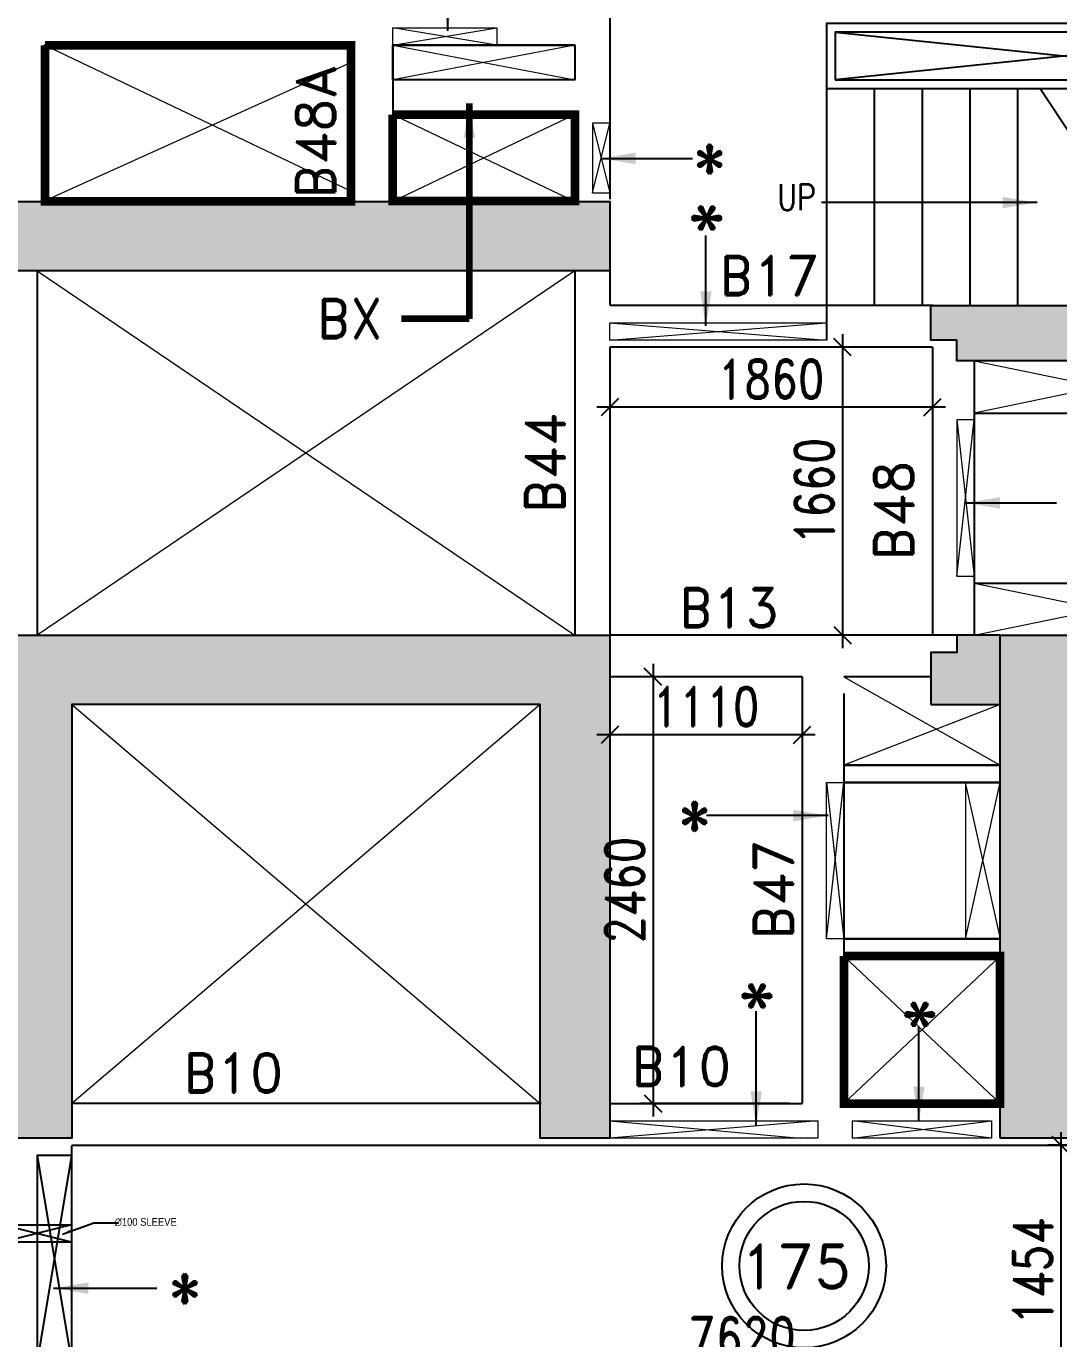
# Model space of a CAD drawing. Header units: millimetres. Extents: x 2061841 to 105821645, y -77612 to 48520811.
# Drawn here: x 2446543 to 2452493, y 13270 to 20834 of the extents above; entities that cross this region are included whole.
import ezdxf

# ---------------------------------------------------------------- set-up
doc = ezdxf.new("R2010")
doc.units = ezdxf.units.MM
doc.header["$LTSCALE"] = 10
doc.header["$MEASUREMENT"] = 0
doc.linetypes.add('$0$HIDDEN', pattern=[0.375, 0.25, -0.125])
doc.linetypes.add('Typical & Refuge$0$HIDDEN', pattern=[0.375, 0.25, -0.125])
for name, color, linetype in [('A-An-Text-2', 191, 'Continuous'), ('A-Arrows', 8, 'Continuous'), ('A-Beam-1', 2, 'Continuous'), ('A-HATCH', 8, 'Continuous'), ('BEAM NO', 2, 'Continuous'), ('S-OPENING', 6, 'Continuous'), ('SLEEVE 150 NEW', 51, 'Continuous'), ('Typical & Refuge$0$A-Plan-CutCross', 8, 'Typical & Refuge$0$HIDDEN'), ('Typical & Refuge$0$A-Plan-Railing', 6, 'Continuous'), ('Typical & Refuge$0$A-Plan-Stair', 8, 'Continuous'), ('VIN-DIM', 3, 'Continuous'), ('VIN_BEAM', 4, 'Continuous'), ('VIN_COLUMN', 1, 'Continuous'), ('VIN_SLAB THK', 2, 'Continuous')]:
    doc.layers.add(name, color=color, linetype=linetype)
for name, color, linetype, lineweight in [('s-opening text', 4, 'Continuous', 9), ('VIN-OPENING', 6, 'Continuous', 9), ('VIN_COLUMN HATCH', 33, 'Continuous', 20), ('VIN_CUT OUT', 6, 'Continuous', 9)]:
    doc.layers.add(name, color=color, linetype=linetype, lineweight=lineweight)
doc.styles.add('200', font='romand.shx', dxfattribs={"width": 0.8, "height": 225})
doc.styles.add('KCP', font='', dxfattribs={"width": 0.9, "height": 200})
doc.styles.add('MAH', font='romand.shx', dxfattribs={"height": 210})
doc.styles.add('RT', font='romant.shx', dxfattribs={"height": 250})
doc.styles.add('ST', font='romand.shx', dxfattribs={"height": 4})
doc.styles.add('WD-100_0.5mm', font='romans.shx', dxfattribs={"width": 0.8, "height": 150})
doc.styles.add('WD-50', font='ARIALN.TTF', dxfattribs={"height": 150})
doc.styles.get('KCP').set_extended_font_data('Bahnschrift')
doc.dimstyles.new('GR1', dxfattribs={"dimtxt": 225, "dimasz": 125, "dimexe": 125, "dimexo": 100, "dimgap": 50, "dimtad": 1, "dimdec": 0, "dimzin": 3, "dimdsep": 46, "dimtxsty": '200', "dimblk1": 'OBLIQUE', "dimblk2": 'OBLIQUE', "dimsah": 1, "dimcen": 0.0625, "dimdle": 125, "dimclrd": 3, "dimclre": 3, "dimclrt": 2, "dimadec": 0, "dimazin": 0, "dimtfac": 1, "dimtdec": 0, "dimtix": 1, "dimtmove": 0, "dimatfit": 3, "dimfxl": 1, "dimtolj": 1, "dimtzin": 0, "dimarcsym": 0})
doc.dimstyles.new('GR2', dxfattribs={"dimtxt": 225, "dimasz": 100, "dimexe": 75, "dimexo": 75, "dimgap": 50, "dimtad": 1, "dimdec": 0, "dimdsep": 46, "dimtxsty": '200', "dimblk1": 'OBLIQUE', "dimblk2": 'OBLIQUE', "dimsah": 1, "dimcen": 50, "dimdle": 75, "dimclrd": 3, "dimclre": 3, "dimclrt": 2, "dimadec": 0, "dimazin": 0, "dimtfac": 1, "dimtdec": 0, "dimtix": 1, "dimtmove": 0, "dimatfit": 3, "dimldrblk": 'OBLIQUE', "dimfxl": 1, "dimtolj": 1, "dimtzin": 0, "dimarcsym": 0})
doc.dimstyles.new('wd-50', dxfattribs={"dimtxt": 90, "dimasz": 50, "dimexe": 35, "dimexo": 50, "dimgap": 25, "dimtad": 1, "dimrnd": 5, "dimzin": 12, "dimdsep": 46, "dimtxsty": 'WD-50', "dimblk": 'ARCHTICK', "dimblk2": 'ARCHTICK', "dimcen": 50, "dimdle": 35, "dimclrd": 5, "dimclre": 5, "dimclrt": 4, "dimadec": 0, "dimazin": 0, "dimtfac": 1, "dimtmove": 1, "dimatfit": 2, "dimfxl": 1, "dimtolj": 1, "dimtzin": 12, "dimlwd": -1, "dimlwe": -1, "dimarcsym": 0})

# ---------------------------------------------------------------- blocks, each defined once
blk = doc.blocks.new('_Oblique')
at = {"color": 0, "linetype": 'ByBlock', "lineweight": -2}
blk.add_line((-0.5, -0.5), (0.5, 0.5), dxfattribs=at)
blk = doc.blocks.new('_ArchTick')
at = {"color": 0, "linetype": 'ByBlock', "const_width": 0.15}
blk.add_lwpolyline([(-0.5, -0.5), (0.5, 0.5)], dxfattribs=at)
blk = doc.blocks.new('*D2572')
at = {"layer": 'A-HATCH', "color": 3, "lineweight": -2, "transparency": 16777216}
for p, q in [((2449905.500144614, 18910.2310889784), (2449905.500144614, 18563.37463016063)), ((2451765.501238826, 18910.23108897835), (2451765.501238826, 18563.37463016063)), ((2451840.501238826, 18638.37463016063), (2449830.500144614, 18638.37463016063))]:
    blk.add_line(p, q, dxfattribs=at)
at = {"layer": 'Defpoints', "color": 0, "transparency": 16777216}
for p in [(2449905.500144614, 18985.2310889784, -643584.2959966164), (2451765.501238826, 18985.23108897835, -643584.2959966164), (2449905.500144614, 18638.37463016063)]:
    blk.add_point(p, dxfattribs=at)
at = {"layer": 'A-HATCH', "color": 3, "lineweight": -2, "transparency": 16777216, "xscale": 100, "yscale": 100, "zscale": 100, "rotation": 180}
blk.add_blockref('_Oblique', (2449905.500144614, 18638.37463016063), dxfattribs=at)
at = {"layer": 'A-HATCH', "color": 3, "lineweight": -2, "transparency": 16777216, "xscale": 100, "yscale": 100, "zscale": 100}
blk.add_blockref('_Oblique', (2451765.501238826, 18638.37463016063), dxfattribs=at)
at = {"layer": 'A-HATCH', "color": 2, "transparency": 16777216, "insert": (2450835.50069172, 18800.87463016063), "char_height": 225, "attachment_point": 5, "style": '200'}
blk.add_mtext('\\A1;1860', dxfattribs=at)
blk = doc.blocks.new('OBLIQUE')
blk = doc.blocks.new('*D2573')
at = {"layer": 'A-HATCH', "color": 3, "lineweight": -2, "transparency": 16777216}
for p, q in [((2451246.920265191, 19060.23108897839), (2451246.920265191, 17250.31996440542)), ((2451690.501238828, 18985.23108897839), (2451171.920265191, 18985.23108897839)), ((2451690.501238828, 17325.31996440542), (2451171.920265191, 17325.31996440542))]:
    blk.add_line(p, q, dxfattribs=at)
at = {"layer": 'Defpoints', "color": 0, "transparency": 16777216}
for p in [(2451765.501238828, 18985.23108897839, -643584.2959966164), (2451246.920265191, 17325.31996440542), (2451765.501238828, 17325.31996440542, -643584.2959966164)]:
    blk.add_point(p, dxfattribs=at)
at = {"layer": 'A-HATCH', "color": 3, "lineweight": -2, "transparency": 16777216, "xscale": 100, "yscale": 100, "zscale": 100}
for p, rotation in [((2451246.920265191, 18985.23108897839), 90), ((2451246.920265191, 17325.31996440542), 270)]:
    blk.add_blockref('_Oblique', p, dxfattribs=dict(at, rotation=rotation))
at = {"layer": 'A-HATCH', "color": 2, "transparency": 16777216, "insert": (2451084.420265191, 18155.27552669121), "char_height": 225, "attachment_point": 5, "rotation": 90, "style": '200'}
blk.add_mtext('\\A1;1660', dxfattribs=at)
blk = doc.blocks.new('*D2574')
at = {"layer": 'A-HATCH', "color": 3, "lineweight": -2, "transparency": 16777216}
for p, q in [((2449905.499675591, 17010.31996440541), (2449905.499675591, 16675.86557418481)), ((2451015.501238872, 17010.31996440536), (2451015.501238872, 16675.86557418481)), ((2451090.501238872, 16750.86557418481), (2449830.499675591, 16750.86557418481))]:
    blk.add_line(p, q, dxfattribs=at)
at = {"layer": 'Defpoints', "color": 0, "transparency": 16777216}
for p in [(2449905.499675591, 17085.31996440541, -643584.2955479512), (2451015.501238872, 17085.31996440536, -643584.2955479512), (2449905.499675591, 16750.86557418481)]:
    blk.add_point(p, dxfattribs=at)
at = {"layer": 'A-HATCH', "color": 3, "lineweight": -2, "transparency": 16777216, "xscale": 100, "yscale": 100, "zscale": 100, "rotation": 180}
blk.add_blockref('_Oblique', (2449905.499675591, 16750.86557418481), dxfattribs=at)
at = {"layer": 'A-HATCH', "color": 3, "lineweight": -2, "transparency": 16777216, "xscale": 100, "yscale": 100, "zscale": 100}
blk.add_blockref('_Oblique', (2451015.501238872, 16750.86557418481), dxfattribs=at)
at = {"layer": 'A-HATCH', "color": 2, "transparency": 16777216, "insert": (2450460.500457231, 16913.36557418481), "char_height": 225, "attachment_point": 5, "style": '200'}
blk.add_mtext('\\A1;1110', dxfattribs=at)
blk = doc.blocks.new('*D2575')
at = {"layer": 'A-HATCH', "color": 3, "lineweight": -2, "transparency": 16777216}
for p, q in [((2450155.106812061, 17160.31996440536), (2450155.106812061, 14550.31126222856)), ((2450940.501238873, 17085.31996440536), (2450080.106812061, 17085.31996440536)), ((2450940.501238873, 14625.31126222856), (2450080.106812061, 14625.31126222856))]:
    blk.add_line(p, q, dxfattribs=at)
at = {"layer": 'Defpoints', "color": 0, "transparency": 16777216}
for p in [(2451015.501238873, 17085.31996440536, -643584.2959966164), (2450155.106812061, 14625.31126222856), (2451015.501238873, 14625.31126222856, -643584.2959966164)]:
    blk.add_point(p, dxfattribs=at)
at = {"layer": 'A-HATCH', "color": 3, "lineweight": -2, "transparency": 16777216, "xscale": 100, "yscale": 100, "zscale": 100}
for p, rotation in [((2450155.106812061, 17085.31996440536), 90), ((2450155.106812061, 14625.31126222856), 270)]:
    blk.add_blockref('_Oblique', p, dxfattribs=dict(at, rotation=rotation))
at = {"layer": 'A-HATCH', "color": 2, "transparency": 16777216, "insert": (2449992.60681206, 15855.31561331626), "char_height": 225, "attachment_point": 5, "rotation": 90, "style": '200'}
blk.add_mtext('\\A1;2460', dxfattribs=at)
blk = doc.blocks.new('*D2584')
at = {"layer": 'A-HATCH', "color": 3, "lineweight": -2, "transparency": 16777216}
for p, q in [((2446860.440726612, 13000.31126160775), (2446860.440726612, 13193.44214986265)), ((2454480.500141626, 13000.31127286888), (2454480.500141626, 13193.44214986265)), ((2454555.500141626, 13118.44214986265), (2446785.440726612, 13118.44214986265))]:
    blk.add_line(p, q, dxfattribs=at)
at = {"layer": 'Defpoints', "color": 0, "transparency": 16777216}
for p in [(2446860.440726612, 13118.44214986265), (2446860.440726612, 12925.31126160775, -643584.2959966164), (2454480.500141626, 12925.31127286888, -643584.2959966164)]:
    blk.add_point(p, dxfattribs=at)
at = {"layer": 'A-HATCH', "color": 3, "lineweight": -2, "transparency": 16777216, "xscale": 100, "yscale": 100, "zscale": 100, "rotation": 180}
blk.add_blockref('_Oblique', (2446860.440726612, 13118.44214986265), dxfattribs=at)
at = {"layer": 'A-HATCH', "color": 3, "lineweight": -2, "transparency": 16777216, "xscale": 100, "yscale": 100, "zscale": 100}
blk.add_blockref('_Oblique', (2454480.500141626, 13118.44214986265), dxfattribs=at)
at = {"layer": 'A-HATCH', "color": 2, "transparency": 16777216, "insert": (2450670.470434119, 13280.94214986265), "char_height": 225, "attachment_point": 5, "style": '200'}
blk.add_mtext('\\A1;7620', dxfattribs=at)
blk = doc.blocks.new('*D2586')
at = {"layer": 'A-HATCH', "color": 3, "lineweight": -2, "transparency": 16777216}
for p, q in [((2452505.366904431, 14460.03502963111), (2452505.366904431, 12855.9757642001)), ((2454879.651454859, 14385.03502963112), (2452430.366904431, 14385.03502963111)), ((2454879.651454859, 12930.9757642001), (2452430.366904431, 12930.9757642001))]:
    blk.add_line(p, q, dxfattribs=at)
at = {"layer": 'Defpoints', "color": 0, "transparency": 16777216}
for p in [(2454954.651454859, 14385.03502963112), (2452505.366904431, 12930.9757642001), (2454954.651454859, 12930.9757642001)]:
    blk.add_point(p, dxfattribs=at)
at = {"layer": 'A-HATCH', "color": 3, "lineweight": -2, "transparency": 16777216, "xscale": 100, "yscale": 100, "zscale": 100}
for p, rotation in [((2452505.366904431, 14385.03502963111), 90), ((2452505.366904431, 12930.9757642001), 270)]:
    blk.add_blockref('_Oblique', p, dxfattribs=dict(at, rotation=rotation))
at = {"layer": 'A-HATCH', "color": 2, "transparency": 16777216, "insert": (2452342.866904431, 13658.00539691491), "char_height": 225, "attachment_point": 5, "rotation": 90, "style": '200'}
blk.add_mtext('\\A1;1454', dxfattribs=at)

msp = doc.modelspace()

# ---------------------------------------------------------------- hatches: boundary and pattern name
at = {"layer": 'VIN_COLUMN HATCH'}
h = msp.add_hatch(color=256, dxfattribs=at)
h.dxf.hatch_style = 1
h.paths.add_polyline_path([(2446405.500793829, 19825.31064006446), (2449905.500793829, 19825.31064006446), (2449905.500793829, 19425.31064006446), (2446405.500793829, 19425.31064006446)])
h = msp.add_hatch(color=256, dxfattribs=at)
h.dxf.hatch_style = 1
h.paths.add_polyline_path([(2451755.500793829, 19025.31064006443), (2451905.500793829, 19025.31064006443), (2451905.500793829, 19225.31064006443), (2451755.500793829, 19225.31064006443)])
h = msp.add_hatch(color=256, dxfattribs=at)
h.dxf.hatch_style = 1
h.paths.add_polyline_path([(2455355.500793829, 19225.31064006433), (2455355.500793829, 18905.31064006437), (2451905.50079383, 18905.31064006437), (2451905.50079383, 19025.31064006105), (2451755.500793829, 19025.31064006437), (2451755.500793829, 19225.31064006437)])
h = msp.add_hatch(color=256, dxfattribs=at)
h.dxf.hatch_style = 1
h.paths.add_polyline_path([(2446405.492978908, 17325.31732002236), (2446405.500793845, 14425.30449906738), (2446805.500793829, 14425.2988970281), (2446805.500793829, 16925.29889702717), (2449505.500793829, 16925.29889702719), (2449505.500793829, 14425.29889702813), (2449905.500793829, 14425.2988970281), (2449905.500793829, 17325.2988970281)])
h = msp.add_hatch(color=256, dxfattribs=at)
h.dxf.hatch_style = 1
h.paths.add_polyline_path([(2451755.500793829, 16925.31064006443), (2452155.500793829, 16925.31064006443), (2452155.500793829, 17325.31064006443), (2451905.500793829, 17325.31064006443), (2451905.500793829, 17225.31064006443), (2451755.500793829, 17225.31064006443)])
h = msp.add_hatch(color=256, dxfattribs=at)
h.dxf.hatch_style = 1
h.paths.add_polyline_path([(2452155.500793829, 14425.31064006443), (2452155.500793829, 17325.31064006443), (2455355.500793829, 17325.31064006443), (2455355.500793829, 14425.31064006443), (2454955.500793829, 14425.31064006443), (2454955.500793829, 16925.31064006443), (2452555.500793829, 16925.31064006443), (2452555.500793829, 14425.31064006443)])

# ---------------------------------------------------------------- linework, layer by layer
at = {"layer": 'A-Arrows', "color": 3, "elevation": -643584.2946838258}
msp.add_lwpolyline([(2452387.114290119, 20475.31126222842), (2452759.238847487, 19914.24594958912), (2452938.646952356, 19961.22367302829), (2452646.173135219, 19767.24146223704), (2452825.581240088, 19814.21918567624), (2453260.543321233, 19158.41152339855)], dxfattribs=at)
at = {"layer": 'A-Beam-1'}
msp.add_line((2452005.500793829, 17625.31064006443, -643584.2963778005), (2452005.500793829, 17325.31064006443, -643584.2963778005), dxfattribs=at)
at = {"layer": 'A-HATCH', "const_width": 50}
for points, elevation in [([(2446650.427265051, 20725.31064006446), (2446650.427265051, 19825.31064006446), (2448415.42730355, 19825.31126222858), (2448415.42730355, 20725.3106400644), (2446650.427265051, 20725.26730273298)], -643584.2959966164), ([(2448655.501708411, 20325.31155967002), (2449705.502333038, 20325.31178328169), (2449705.501238826, 19827.72223626706), (2448655.501708411, 19827.72223626706), (2448655.500469222, 20325.3116287066)], -643584.2936238565), ([(2451255.501238872, 15475.30292934409), (2452155.490202066, 15475.30292934409), (2452155.490202066, 14625.31126222856), (2451255.501238872, 14625.31126222856), (2451255.50014466, 15475.31229565083)], -643584.2959966164)]:
    msp.add_lwpolyline(points, dxfattribs=dict(at, elevation=elevation))
at = {"layer": 'S-OPENING'}
for p, q in [((2452005.500793829, 17625.31064006443, -643584.2963778005), (2453465.500793829, 17625.31064006443, -643584.2963778005)), ((2446605.492914455, 13125.31066517053, -643584.2963778005), (2446805.905463151, 14325.31066517053, -643584.2963778005)), ((2446605.905463152, 14325.31066517053, -643584.2963778005), (2446805.492914454, 13125.31066517053, -643584.2963778005))]:
    msp.add_line(p, q, dxfattribs=at)
for points, elevation in [([(2452005.453231951, 18605.31063853654), (2453465.50123883, 18605.31063853654), (2453465.50123883, 18905.31064006437), (2452005.453231951, 18905.31064006437)], -643584.2955596325), ([(2446805.905463151, 14325.31066517053), (2446605.905463152, 14325.31066517053), (2446605.492914455, 13125.31066517053), (2446805.492914454, 13125.31066517053)], -643584.2963778005)]:
    msp.add_lwpolyline(points, close=True, dxfattribs=dict(at, elevation=elevation))
at = {"layer": 'SLEEVE 150 NEW'}
for p, q in [((2446804.254203456, 13826.15118530594, -643584.2956154322), (2446404.254203453, 13926.15118530687, -643584.2956154322)), ((2446804.254203456, 13926.15118530594, -643584.2956154322), (2446404.254203453, 13826.15118530687, -643584.2956154322))]:
    msp.add_line(p, q, dxfattribs=at)
at = {"layer": 'SLEEVE 150 NEW', "elevation": -643584.2956154322}
msp.add_lwpolyline([(2446804.254203456, 13926.15118530594), (2446804.254203456, 13826.15118530594), (2446404.254203453, 13826.15118530687), (2446404.254203453, 13926.15118530687)], close=True, dxfattribs=at)
at = {"layer": 'Typical & Refuge$0$A-Plan-CutCross', "color": 3, "linetype": 'Continuous'}
for p, q in [((2453855.501238826, 20800.31126222847, -643584.2946838258), (2451205.501238872, 20525.31126222847, -643584.2946838258)), ((2451205.501238872, 20800.31126222847, -643584.2946838258), (2453855.501238826, 20525.31126222847, -643584.2946838258))]:
    msp.add_line(p, q, dxfattribs=at)
at = {"layer": 'Typical & Refuge$0$A-Plan-Railing', "color": 3, "elevation": -643584.2946838258}
for points in [[(2451155.501238872, 20475.31126222847), (2453905.501238826, 20475.31126222847), (2453905.501238826, 20850.31126222847), (2451155.501238872, 20850.31126222847)], [(2451205.501238872, 20525.31126222847), (2453855.501238826, 20525.31126222847), (2453855.501238826, 20800.31126222847), (2451205.501238872, 20800.31126222847)]]:
    msp.add_lwpolyline(points, close=True, dxfattribs=at)
at = {"layer": 'Typical & Refuge$0$A-Plan-Stair', "color": 3}
for p, q in [((2451155.501238872, 20475.31126222847, -643584.2946838258), (2451155.501238872, 19225.31126222847, -643584.2946838258)), ((2451430.501238872, 20475.31126222847, -643584.2946838258), (2451430.501238872, 19225.31126222847, -643584.2946838258)), ((2451705.501238872, 20475.31126222847, -643584.2946838258), (2451705.501238872, 19225.31126222847, -643584.2946838258)), ((2451980.501238872, 20475.31126222847, -643584.2946838258), (2451980.501238872, 19225.31126222847, -643584.2946838258)), ((2452255.501238872, 20475.31126222847, -643584.2946838258), (2452255.501238872, 19225.31126222847, -643584.2946838258))]:
    msp.add_line(p, q, dxfattribs=at)
at = {"layer": 'VIN-OPENING'}
for p, q in [((2449805.50079383, 20275.31164130007, -639984.2963778005), (2449905.500793829, 19875.31164130007, -639984.2963778005)), ((2449805.50079383, 19875.31164130007, -639984.2963778005), (2449905.50079383, 20275.31164130007, -639984.2963778005)), ((2449905.500144614, 19025.31064006417, -643584.2963778005), (2451155.501238868, 19125.31064006457, -643584.2959966164)), ((2449905.500144614, 19125.3106400644, -643584.2963778005), (2451155.501238872, 19025.31064006445, -643584.2959966164)), ((2451905.507520256, 18565.31066831285, -643584.2959966164), (2452005.507503879, 17665.31064006456, -643584.2959966164)), ((2451905.507520256, 17665.31063989646, -643584.2959966164), (2452005.507503879, 18565.3106400645, -643584.2959966164)), ((2451155.499495445, 16475.31021360896, -643584.2943026416), (2451255.500144615, 15575.31021360891, -639984.2946838258)), ((2451155.50014466, 15575.31064006448, -643584.2959966164), (2451255.501238872, 16475.26456403377, -643584.2943026416)), ((2449905.500793829, 14525.31021360887, -643584.2963778005), (2451005.500144614, 14425.31064006445, -643584.2959966164)), ((2451105.500144614, 14525.31021360886, -643584.2959966164), (2449905.500793829, 14425.31021360887, -643584.2963778005)), ((2452105.500144615, 14425.31064006443), (2451305.500144615, 14525.31064006448, -643584.2959966164)), ((2451305.500144615, 14425.31064006443, -643584.2959966164), (2452105.500144615, 14525.3102136089))]:
    msp.add_line(p, q, dxfattribs=at)
msp.add_lwpolyline([(2449805.50079383, 19875.31164130007), (2449905.50079383, 19875.31164130007), (2449905.50079383, 20275.31164130007), (2449805.50079383, 20275.31164130007)], close=True, dxfattribs=at)
for points, elevation in [([(2451155.501238868, 19025.31064006445), (2449905.500144614, 19025.31064006417), (2449905.500144614, 19125.3106400644), (2451155.501238868, 19125.31064006468)], -643584.2963778005), ([(2451905.507520256, 17665.31063989646), (2452005.507503879, 17665.31063989646), (2452005.507503879, 18565.3106400645), (2451905.507520256, 18565.3106400645)], -643584.2959966164), ([(2451155.499495445, 16475.31021360896), (2451255.620555992, 16475.26450956695), (2451255.620555992, 15575.27009598326), (2451155.499495445, 15575.31580002527)], -643584.2943026416), ([(2451105.500144614, 14425.31021360886), (2449905.500793829, 14425.31021360887), (2449905.500793829, 14525.31021360887), (2451105.500144614, 14525.31021360886)], -643584.2959966164), ([(2451305.500144615, 14525.31064006448), (2452105.500144615, 14525.31064006448), (2452105.500144615, 14425.31064006443), (2451305.500144615, 14425.31064006443)], -643584.2959966164)]:
    msp.add_lwpolyline(points, close=True, dxfattribs=dict(at, elevation=elevation))
at = {"layer": 'VIN_BEAM', "linetype": '$0$HIDDEN'}
for p, q in [((2449905.500144614, 22250.31349289481, -643584.2959966164), (2449905.500144614, 19837.32115731206, -643584.2959966164)), ((2449905.500144614, 19427.72460183757, -643584.2959966164), (2449905.500144614, 19225.31064006437, -643584.2959966164)), ((2451155.50014466, 19225.31064006437, -643584.2959966164), (2449905.500144614, 19225.31064006437, -643584.2959966164)), ((2451155.501238872, 19225.23103374179, -643584.2959966164), (2451155.501238872, 19025.31064006445, -643584.2959966164)), ((2451765.501238826, 18985.23108897835, -643584.2959966164), (2449905.500144614, 18985.2310889784, -643584.2959966164)), ((2449905.500144614, 18985.2310889784, -643584.2959966164), (2449905.500144614, 17325.31064006538, -643584.2959966164)), ((2451765.501238827, 18985.23108897838, -643584.2959966164), (2451765.501238827, 17325.31996440541, -643584.2959966164)), ((2451905.500144614, 17325.31996440541, -643584.2955479512), (2449905.499675591, 17325.31996440541, -643584.2955479512)), ((2451015.501238872, 17085.31996440536, -643584.2955479512), (2449905.499675591, 17085.31996440541, -643584.2955479512)), ((2451015.501238872, 17085.31996440536, -643584.2959966164), (2451015.501238872, 14625.31126222855, -643584.2959966164)), ((2451255.501238872, 16575.31064006448, -643584.2959966164), (2451255.501238872, 15575.31064006448, -643584.2959966164)), ((2449905.500144613, 14625.31126222854, -643584.2959966164), (2451015.501238872, 14625.31126222855, -643584.2959966164)), ((2449905.500144614, 14625.31126222854, -643584.2959966164), (2449905.500144614, 14425.31126222953, -643584.2959966164)), ((2446805.500077112, 12922.90033082091, -643584.2959966164), (2446805.500091961, 14385.31126221817, -643584.2959966164)), ((2446805.500091961, 14385.31126221817, -643584.2959966164), (2449910.428350457, 14385.31126221851, -643584.2959966164)), ((2449851.27555738, 14385.31126221851, -643584.2959966164), (2454955.500144613, 14385.31126221846, -643584.2959966164))]:
    msp.add_line(p, q, dxfattribs=at)
at = {"layer": 'VIN_BEAM'}
for p, q in [((2446645.498980975, 20725.31064006442, -643584.2959966164), (2446645.498980376, 19827.72224138778, -643584.2959966164)), ((2448415.427303553, 20725.3106400644, -643584.2959966164), (2446650.427265051, 20725.31064006446, -643584.2959966164)), ((2448415.427303553, 20725.3106400644, -643584.2959966164), (2448415.42730355, 19825.31126222858, -643584.2959966164)), ((2448655.427303553, 20725.31064006438, -643584.2959966164), (2448655.42730355, 19825.31126222858, -643584.2959966164)), ((2449705.501238826, 20725.31064006434, -643584.2959966164), (2448655.427303553, 20725.31064006438, -643584.2959966164)), ((2449705.501238826, 20725.31064006434, -643584.2959966164), (2449705.501238826, 20525.31126222844, -643584.2959966164)), ((2449705.501238826, 20325.31155967002, -643584.2959966164), (2449705.501238826, 19827.72223626706, -643584.2959966164)), ((2446605.500144614, 19425.31182284933, -643584.2959966164), (2446605.500144614, 17325.30945727975, -643584.2959966164)), ((2449705.500589611, 19427.72460183757, -643584.2959966164), (2449705.500589611, 17325.31064006538, -643584.2959966164)), ((2451770.427323197, 19225.23108897835, -643584.2959966164), (2451160.427323202, 19225.23108897838, -643584.2959966164)), ((2452005.501238826, 18907.72158630966, -643584.2959966164), (2452005.501238827, 17325.31064006443, -643584.2959966164)), ((2452005.501238826, 17625.31126222864, -643584.2959966164), (2452005.501238826, 17327.72154348984, -643584.2959966164)), ((2451755.500793829, 17085.31996440541, -643584.2955479512), (2451255.500095485, 17085.31996440541, -643584.2955479512)), ((2451255.501238872, 16988.22030478549, -643584.2959966164), (2451255.501238872, 16575.31064006448, -643584.2959966164)), ((2451260.4272642, 16575.30526289719, -643584.2959966164), (2452155.49941955, 16575.3188316373, -643584.2959966164)), ((2452155.491432918, 16575.30265788702, -643584.2959966164), (2451260.4272642, 16575.31622648364, -643584.2959966164)), ((2451260.427264199, 16475.305534335, -643584.2959966164), (2452155.499419551, 16475.3191030751, -643584.2959966164)), ((2452155.490202066, 16475.302929347, -643584.2959966164), (2451260.427264199, 16475.31649792145, -643584.2959966164)), ((2451255.501238872, 15575.30526289434, -643584.2959966164), (2451255.501238872, 14627.72154495431, -643584.2959966164)), ((2451260.4272642, 15575.30526289434, -643584.2959966164), (2452155.49941955, 15575.31883163445, -643584.2959966164)), ((2452155.491432918, 15575.30265788417, -643584.2959966164), (2451260.4272642, 15575.31622648079, -643584.2959966164)), ((2451260.427264199, 15475.30553433215, -643584.2959966164), (2452155.499419551, 15475.31910307225, -643584.2959966164)), ((2452155.490202066, 15475.30292934409, -643584.2959966164), (2451260.427264199, 15475.31649791865, -643584.2959966164)), ((2449510.428722594, 14625.31126221927, -643584.2959966164), (2446805.500793829, 14625.31126221927, -643584.2959966164)), ((2451255.50014466, 14625.31126222855, -643584.2959966164), (2452155.499419723, 14625.31126222856, -643584.2959966164))]:
    msp.add_line(p, q, dxfattribs=at)
at = {"layer": 'VIN_BEAM', "elevation": -643584.2959966164}
msp.add_lwpolyline([(2446645.498980975, 20725.31064006443), (2448415.427303553, 20725.3106400644)], dxfattribs=at)
at = {"layer": 'VIN_BEAM', "elevation": -643584.2936238565}
for points in [[(2448655.502333038, 20725.31126222847), (2449705.502333038, 20725.31126222847), (2449705.502333038, 20525.31126222844), (2448655.502333038, 20525.31126222844)], [(2448655.501708411, 20325.31155967002), (2449705.502333038, 20325.31155967002), (2449705.502333038, 19825.31126222861), (2448655.501708411, 19825.31126222861)]]:
    msp.add_lwpolyline(points, close=True, dxfattribs=at)
at = {"layer": 'VIN_COLUMN', "ltscale": 125, "elevation": -643584.2963778005}
for points in [[(2446405.500793829, 19825.31064006446), (2449905.500793829, 19825.31064006446), (2449905.500793829, 19425.31064006446), (2446405.500793829, 19425.31064006446)], [(2455355.500793829, 19225.31064006433), (2455355.500793829, 18905.31064006437), (2451905.50079383, 18905.31064006437), (2451905.50079383, 19025.31064006105), (2451755.500793829, 19025.31064006437), (2451755.500793829, 19225.31064006437)], [(2451755.500793829, 16925.31064006443), (2452155.500793829, 16925.31064006443), (2452155.500793829, 17325.31064006443), (2451905.500793829, 17325.31064006443), (2451905.500793829, 17225.31064006443), (2451755.500793829, 17225.31064006443), (2451755.500793829, 16925.31064006443)], [(2452155.500793829, 14425.31064006443), (2452155.500793829, 17325.31064006443), (2455355.500793829, 17325.31064006443), (2455355.500793829, 14425.31064006443), (2454955.500793829, 14425.31064006443), (2454955.500793829, 16925.31064006443), (2452555.500793829, 16925.31064006443), (2452555.500793829, 14425.31064006443)]]:
    msp.add_lwpolyline(points, close=True, dxfattribs=at)
msp.add_lwpolyline([(2446405.500586384, 14425.30449907028), (2446405.492978925, 17325.31064006539), (2449905.500793829, 17325.31064006539), (2449905.500793829, 14425.31064006542), (2449505.500793829, 14425.31064006542), (2449505.500793829, 16925.31064006446), (2446805.500793829, 16925.31064006446), (2446805.500793829, 14425.31064006542), (2446405.50058637, 14425.30976850654)], dxfattribs=at)
at = {"layer": 'VIN_CUT OUT'}
for p, q in [((2448655.427303553, 20725.3106400644, -643584.2959966164), (2449255.500144614, 20825.3106400644, -643584.2959966164)), ((2449255.500144614, 20725.31126222847, -643584.2959966164), (2448655.500793829, 20825.31164130008, -643584.2959966164)), ((2453855.501238826, 20800.31126222847, -643584.2946838258), (2451205.501238872, 20525.31126222847, -643584.2946838258)), ((2451205.501238872, 20800.31126222847, -643584.2946838258), (2453855.501238826, 20525.31126222847, -643584.2946838258)), ((2446650.427264963, 20725.26730277492, -643584.2943026416), (2448415.42730355, 19884.13267796279, -643584.2959966164)), ((2449705.464271189, 20725.31064006436, -643584.2959966164), (2448655.464271189, 20725.31064006438, -643584.2959966164)), ((2448655.464271189, 20725.31064006438, -643584.2959966164), (2449705.502333038, 20525.31126222844, -643584.2936238565)), ((2449705.464271189, 20725.31064006437, -643584.2959966164), (2448655.502333038, 20525.31126222844, -643584.2936238565)), ((2448415.427303552, 20625.31064006434, -643584.2959966164), (2446650.427264431, 19827.72223626706, -643584.2943026532)), ((2449705.501238826, 20325.31126222844, -643584.2946838258), (2448655.501238826, 19825.31126222858, -643584.2946838258)), ((2448655.501238826, 20325.31126222844, -643584.2946838258), (2449705.501238826, 19825.31126222858, -643584.2946838258)), ((2446605.501238826, 19425.3112622286, -643584.2946838258), (2449705.501238826, 17325.3112622286, -643584.2946838258)), ((2449705.501238826, 19425.3112622286, -643584.2946838258), (2446605.501238826, 17325.3112622286, -643584.2946838258)), ((2453465.50123883, 18907.7215716244, -643584.2959966164), (2452005.453231951, 18605.31063853654, -643584.2955596325)), ((2452005.501238826, 18905.31126222851, -643584.2946838258), (2453465.501238825, 18605.31063853655, -643584.2955596325)), ((2452005.500793829, 17625.31064006443, -643584.2963778005), (2453465.500793829, 17325.31064006443, -643584.2963778005)), ((2452005.500793829, 17325.31064006443, -643584.2963778005), (2453465.500793829, 17625.31064006443, -643584.2963778005)), ((2451255.453230356, 17085.31064006446, -643584.2963778005), (2452155.501238826, 16575.31126222856, -643584.2946838258)), ((2449505.501238826, 16925.31126222861, -643584.2946838258), (2446805.501238826, 14625.31126222861, -643584.2946838258)), ((2446805.501238826, 16925.31126222861, -643584.2946838258), (2449505.501238826, 14625.31126222861, -643584.2946838258)), ((2452155.500793829, 16925.31064006443, -643584.2963778005), (2451255.501238872, 16575.31126222856, -643584.2946838258)), ((2451954.905874985, 16475.30597007549, -643584.2959966164), (2452155.373776736, 15575.43872431852, -643584.2959966164)), ((2452155.474285275, 16475.23074275762, -643584.2959966164), (2451955.500208185, 16475.23074275762, -643584.2959966164)), ((2451955.500208185, 16475.23074275762, -643584.2959966164), (2451955.500208185, 15575.43872431852, -643584.2959966164)), ((2451955.500208185, 15575.43872431852, -643584.2959966164), (2452155.474285275, 16475.23074275762, -643584.2959966164)), ((2452155.474285275, 15575.43872431852, -643584.2959966164), (2452155.474285275, 16475.23074275762, -643584.2959966164)), ((2451955.500208185, 15575.43872431852, -643584.2959966164), (2452155.474285275, 15575.43872431852, -643584.2959966164)), ((2451255.501238872, 15475.31126222856, -643584.2946838258), (2452155.501238826, 14625.31126222856, -643584.2946838258)), ((2452155.501238826, 15475.31126222856, -643584.2946838258), (2451255.501238872, 14625.31126222856, -643584.2946838258))]:
    msp.add_line(p, q, dxfattribs=at)
at = {"layer": 'VIN_CUT OUT', "elevation": -643584.2959966164}
msp.add_lwpolyline([(2448655.500793829, 20825.31164130008), (2449255.500144614, 20825.31164130008), (2449255.500144614, 20725.31064006439), (2448655.500793829, 20725.31064006439)], close=True, dxfattribs=at)
at = {"layer": 'VIN_SLAB THK', "color": 2, "linetype": 'Continuous', "ltscale": 0.25}
for radius in [472.1409517699481, 372.1409517699481]:
    msp.add_circle((2451025.938096017, 13689.80582753199, -643584.2959966164), radius, dxfattribs=at)

# ---------------------------------------------------------------- texts
at = {"layer": 'A-An-Text-2', "color": 3, "style": 'WD-100_0.5mm', "width": 0.8}
msp.add_text('UP', height=150, dxfattribs=at).set_placement((2450872.101629015, 19773.80296458468, -643584.2946838258))
at = {"layer": 'BEAM NO', "color": 4, "style": 'MAH'}
for s, p in [('B48A', (2448323.226828421, 19839.97372018319, -643584.2959966164)), ('B44', (2449644.296867865, 18026.5214105035, -643584.2943026416)), ('B48', (2451654.849142848, 17753.30811218945, -643584.2943026532)), ('B47', (2450961.78255421, 15569.66322073707, -643584.2946838128))]:
    msp.add_text(s, height=225, rotation=90, dxfattribs=at).set_placement(p)
for s, p in [('B17', (2450536.423574043, 19284.90379378274, -643584.2943026416)), ('BX', (2448215.297905492, 19037.45331685695, -643584.2954154295)), ('B13', (2450302.925986294, 17370.69581424918, -643584.29559411)), ('B10', (2447446.411218583, 14689.29997199806, -643584.2941701276)), ('B10', (2450029.331533872, 14726.89003488421, -643584.2950342569))]:
    msp.add_text(s, height=225, dxfattribs=at).set_placement(p)
at = {"layer": 's-opening text', "style": 'RT', "text_generation_flag": 4}
for rotation, p in [(180, (2450584.684507849, 19854.59955107855, -3599.999081874499)), (270, (2450678.446504469, 19831.32805811768, -643584.295631426)), (180, (2450497.728888436, 16066.71723030346, -643584.2935403016)), (270, (2450968.209270779, 15348.64057826627, -643584.2956154605)), (270, (2451905.806234868, 15241.88345258709, -643584.2955082216)), (180, (2447560.12288297, 13343.50897236686, -643584.2956154605))]:
    msp.add_text('*', height=300, rotation=rotation, dxfattribs=at).set_placement(p)
at = {"layer": 'SLEEVE 150 NEW', "style": 'KCP', "width": 0.9}
msp.add_text('∅100 SLEEVE', height=45, dxfattribs=at).set_placement((2447052.102647347, 13921.06180604806, -644381.9260562018))
at = {"layer": 'VIN_SLAB THK', "color": 2, "linetype": 'Continuous', "ltscale": 0.25, "style": 'ST'}
msp.add_text('175', height=250, dxfattribs=at).set_placement((2450655.735261392, 13561.97738193246, -643584.2959966164))

# ---------------------------------------------------------------- dimensions: what is measured, and where the dimension line sits
at = {"layer": 'A-HATCH'}
for base, p1, p2, picture, middle in [((2451246.920265191, 17325.31996440542), (2451765.501238827, 18985.23108897838, -643584.2959966164), (2451765.501238827, 17325.31996440541, -643584.2959966164), '*D2573', (2451084.420265191, 18155.27552669121)), ((2450155.106812061, 14625.31126222856), (2451015.501238872, 17085.31996440536, -643584.2959966164), (2451015.501238872, 14625.31126222855, -643584.2959966164), '*D2575', (2449992.60681206, 15855.31561331626)), ((2452505.366904431, 12930.9757642001), (2454954.651454858, 14385.03502963111), (2454954.651454858, 12930.97576420009), '*D2586', (2452342.866904431, 13658.00539691491))]:
    dim = msp.add_linear_dim(base=base, p1=p1, p2=p2, angle=90, dimstyle='GR2', override={"dimldrblk": 'OBLIQUE'}, dxfattribs=at)
    dim.commit()
    dim.dimension.update_dxf_attribs({"geometry": picture, "text_midpoint": middle})
for base, p1, p2, picture, middle in [((2449905.500144614, 18638.37463016063), (2451765.501238826, 18985.23108897835, -643584.2959966164), (2449905.500144614, 18985.2310889784, -643584.2959966164), '*D2572', (2450835.50069172, 18800.87463016063)), ((2449905.499675591, 16750.86557418481), (2451015.501238872, 17085.31996440536, -643584.2955479512), (2449905.499675591, 17085.31996440541, -643584.2955479512), '*D2574', (2450460.500457231, 16913.36557418481)), ((2446860.440726612, 13118.44214986265), (2454480.500141626, 12925.31127286888, -643584.2959966164), (2446860.440726612, 12925.31126160775, -643584.2959966164), '*D2584', (2450670.470434119, 13280.94214986265))]:
    dim = msp.add_linear_dim(base=base, p1=p1, p2=p2, dimstyle='GR2', override={"dimldrblk": 'OBLIQUE'}, dxfattribs=at)
    dim.commit()
    dim.dimension.update_dxf_attribs({"geometry": picture, "text_midpoint": middle})

# ---------------------------------------------------------------- leaders
at = {"layer": 's-opening text'}
for points, override in [([(2448972.557723731, 20807.17236846752, -643584.295631426), (2448972.557723731, 21445.10425149251, -643584.295631426)], {"dimasz": 200, "dimtad": 0, "dimfxl": 125}), ([(2449096.134945831, 20389.63418986427, -643584.2936238565), (2449096.134945831, 19148.09877041849, -643584.2936238565), (2448706.156742519, 19148.09877041849, -643584.2936238565)], {"dimscale": 1, "dimtxt": 225, "dimasz": 200, "dimgap": 50, "dimtad": 0, "dimtxsty": '200', "dimclrd": 3, "dimlwd": 65534}), ([(2449855.055419454, 20072.84758180046, -3599.999081874499), (2450382.257032955, 20072.84758180046, -3599.999081874499)], {"dimasz": 200, "dimtad": 0, "dimfxl": 125}), ([(2450460.198473747, 19107.17136723189, -643584.295631426), (2450460.198473747, 19629.13645338188, -643584.295631426)], {"dimasz": 200, "dimtad": 0, "dimfxl": 125}), ([(2451954.262370746, 18087.22777948715, -643584.2952342763), (2452481.463984247, 18087.22777948715, -643584.2952342763)], {"dimasz": 200, "dimtad": 0, "dimfxl": 125}), ([(2451164.192058872, 16284.96526102537, -643584.2935403016), (2450464.3598462, 16284.96526102537, -643584.2935403016)], {"dimasz": 200, "dimtad": 0, "dimfxl": 125}), ([(2450749.961240057, 14495.59862325879, -643584.2956154605), (2450749.961240057, 15157.5095509219, -643584.2956154605)], {"dimasz": 200, "dimtad": 0, "dimfxl": 125}), ([(2451687.558204146, 14523.73214527543, -643584.2955082216), (2451687.558204146, 15070.53638690476, -643584.2955082216)], {"dimasz": 200, "dimtad": 0, "dimfxl": 125}), ([(2446700.418450104, 13561.75700308877, -643584.2956154605), (2447295.896807685, 13561.75700308877, -643584.2956154605)], {"dimasz": 200, "dimtad": 0, "dimfxl": 125})]:
    msp.add_leader(points, dimstyle='GR1', override=override, dxfattribs=at)
at = {"layer": 'SLEEVE 150 NEW'}
msp.add_leader([(2446751.085035214, 13873.03924477222, -643584.2959966164), (2446932.782662846, 13938.45426757714, -643584.2959966164), (2447075.387412561, 13938.45426757714, -643584.2959966164)], dimstyle='wd-50', override={"dimtxt": 200, "dimtad": 0, "dimdec": 0, "dimtxsty": 'KCP', "dimclrd": 256, "dimclre": 256, "dimclrt": 256, "dimtdec": 0, "dimarcsym": 1}, dxfattribs=at)
at = {"layer": 'VIN-DIM'}
msp.add_leader([(2452369.765127285, 19818.31453708528, -643584.2959966164), (2451125.73398406, 19818.31453708528, -643584.2959966164)], dimstyle='GR1', override={"dimasz": 200, "dimtad": 0, "dimfxl": 125}, dxfattribs=at)

doc.saveas('drawing.dxf')
